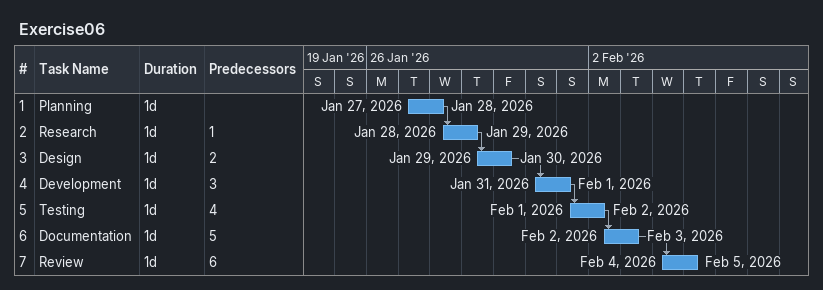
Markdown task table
Exercise06

| ID | Task | Duration | Start | Finish | Predecessors |
|---|---|---|---|---|---|
| 1 | Planning | 1d | 2026-01-27 | 2026-01-28 |  |
| 2 | Research | 1d | 2026-01-28 | 2026-01-29 | 1 |
| 3 | Design | 1d | 2026-01-29 | 2026-01-30 | 2 |
| 4 | Development | 1d | 2026-01-31 | 2026-02-01 | 3 |
| 5 | Testing | 1d | 2026-02-01 | 2026-02-02 | 4 |
| 6 | Documentation | 1d | 2026-02-02 | 2026-02-03 | 5 |
| 7 | Review | 1d | 2026-02-04 | 2026-02-05 | 6 |
